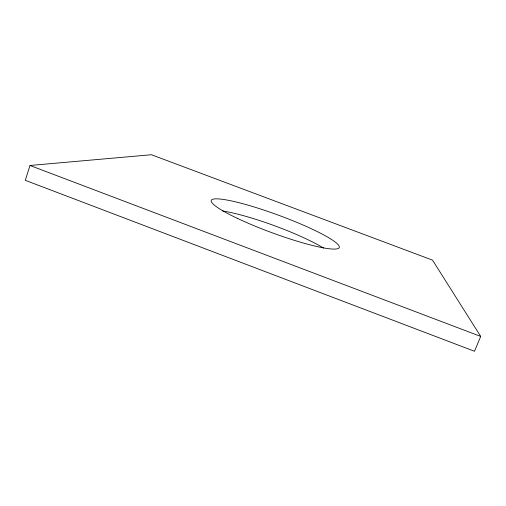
<?xml version="1.0" encoding="UTF-8"?>
<svg xmlns="http://www.w3.org/2000/svg" width="506" height="506" viewBox="0 0 506 506"><rect width="100%" height="100%" fill="white"/><g stroke="black" fill="none" stroke-linecap="round" stroke-linejoin="round"><path stroke-width="0.76" d="M29.987 165.475L25.3 180.319L474.495 351.265L480.7 336.42L432.535 260.141L151.433 154.735L29.987 165.475L480.7 336.42M222.532 210.939A68.019 10.379 20.2 0 1 323.612 248.066M237.295 218.314A68.177 9.348 20.2 0 0 338.944 247.997A68.177 9.348 20.2 0 0 249.578 205.607A68.177 9.348 20.2 0 0 237.295 218.314"/></g></svg>
